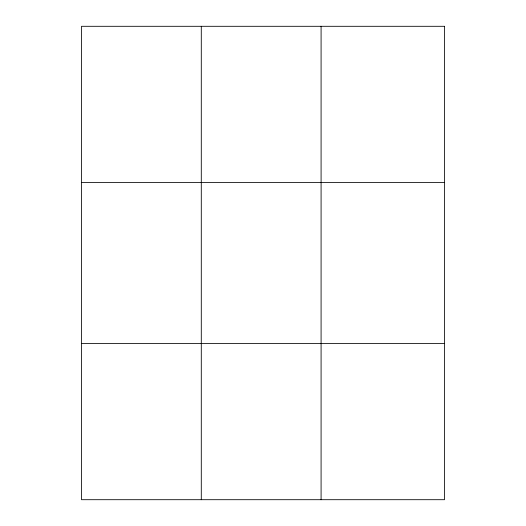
<?xml version="1.0" encoding="UTF-8"?>
<svg xmlns="http://www.w3.org/2000/svg" width="526" height="526" viewBox="0 0 526 526"><rect width="100%" height="100%" fill="white"/><g stroke="black" fill="none" stroke-linecap="round" stroke-linejoin="round"><path stroke-width="0.79" d="M201.287 26.3L201.287 499.7M321.084 26.3L321.084 499.7M81.497 182.522L444.503 182.522M81.497 343.478L444.503 343.478M444.503 26.3L444.503 499.7L81.497 499.7L81.497 26.3L444.503 26.3"/></g></svg>
